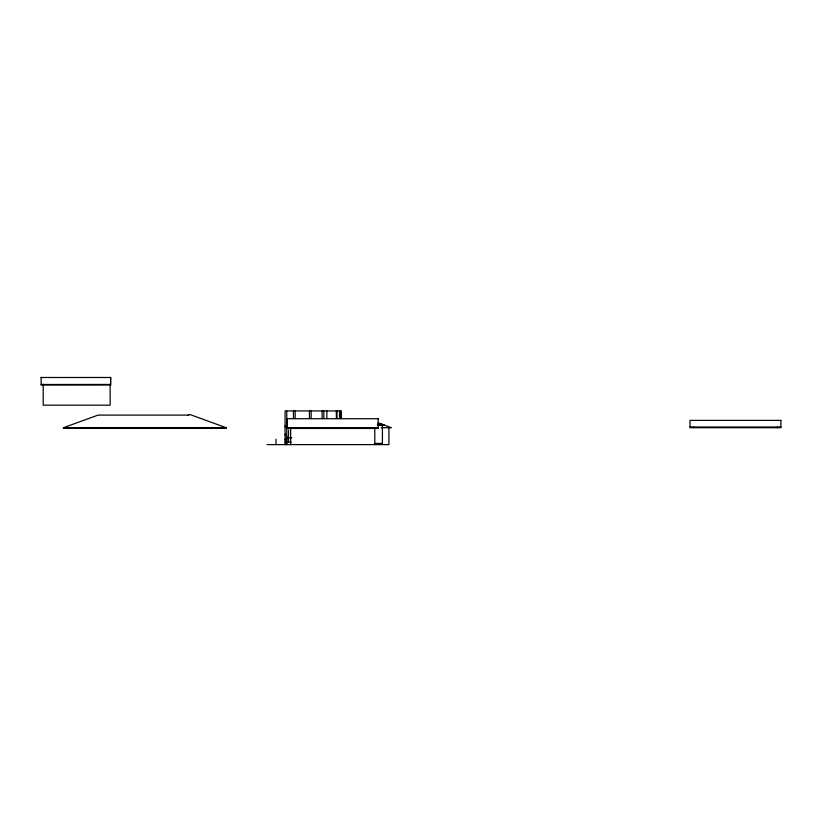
<?xml version="1.0" encoding="UTF-8"?>
<svg xmlns="http://www.w3.org/2000/svg" width="822" height="822" viewBox="0 0 822 822"><rect width="100%" height="100%" fill="white"/><g stroke="black" fill="none" stroke-linecap="round" stroke-linejoin="round"><path stroke-width="1.23" d="M187.591 415.429L189.995 414.545L226.142 427.707L226.142 428.406L63.448 428.406L63.448 427.707L98.085 415.1L188.485 415.1M41.1 377.483L110.631 377.483L110.549 384.994L41.182 384.994L41.1 377.39M41.1 384.49L110.631 384.449M377.719 424.861L384.069 425.087L377.298 425.087M285.07 426.156L287.464 426.156M285.07 426.854L287.464 426.854M690.007 426.998L780.9 426.998M63.448 427.707L226.142 427.707M287.279 427.707L378.171 427.707M381.305 427.707L391.457 427.707L378.233 422.888M287.279 428.2L291.122 428.2M374.329 428.2L378.171 428.2M285.121 434.335L285.696 434.335M285.121 434.756L285.696 434.756M286.724 436.163L286.303 444.61M286.755 437.849L291.944 437.849M285.08 439.297L285.717 439.297M285.08 439.719L285.717 439.719M285.07 442.082L291.214 442.082M374.729 443.428L382.446 443.428M267.078 444.61L388.919 444.61L388.919 427.707M378.089 423.258L384.069 424.861M777.52 426.998L777.52 427.707M693.388 426.998L693.388 427.707M382.415 425.087L382.415 443.428M374.791 427.707L374.791 444.61M341.222 418.542L341.222 410.938L285.07 410.938L285.07 444.61M340.801 410.938L340.801 418.542M339.527 410.938L339.527 418.542M336.999 410.938L336.999 418.542M336.29 410.938L336.434 418.542M326.848 410.938L326.848 418.542M323.817 410.938L323.817 418.542M322.132 410.938L322.132 418.542M311.137 410.938L311.137 418.542M309.442 410.938L309.442 418.542M295.139 410.938L295.139 418.542M293.454 410.938L293.454 418.542M290.659 427.707L290.659 444.61M288.522 430.019L288.522 442.421M286.755 410.938L286.755 426.156M286.755 426.854L286.755 444.61M286.446 436.441L286.58 444.332M276.028 439.225L276.028 444.61M189.995 427.707L189.995 428.406M153.848 427.707L153.848 428.406M110.631 377.39L110.631 384.49M110.148 384.223L110.148 405.174L43.196 405.174L43.196 384.223M378.171 418.717L287.279 418.717L287.279 428.457L378.171 428.457L378.171 418.717M780.9 420.381L690.007 420.381L690.007 427.707L780.9 427.707L780.9 420.381"/></g></svg>
